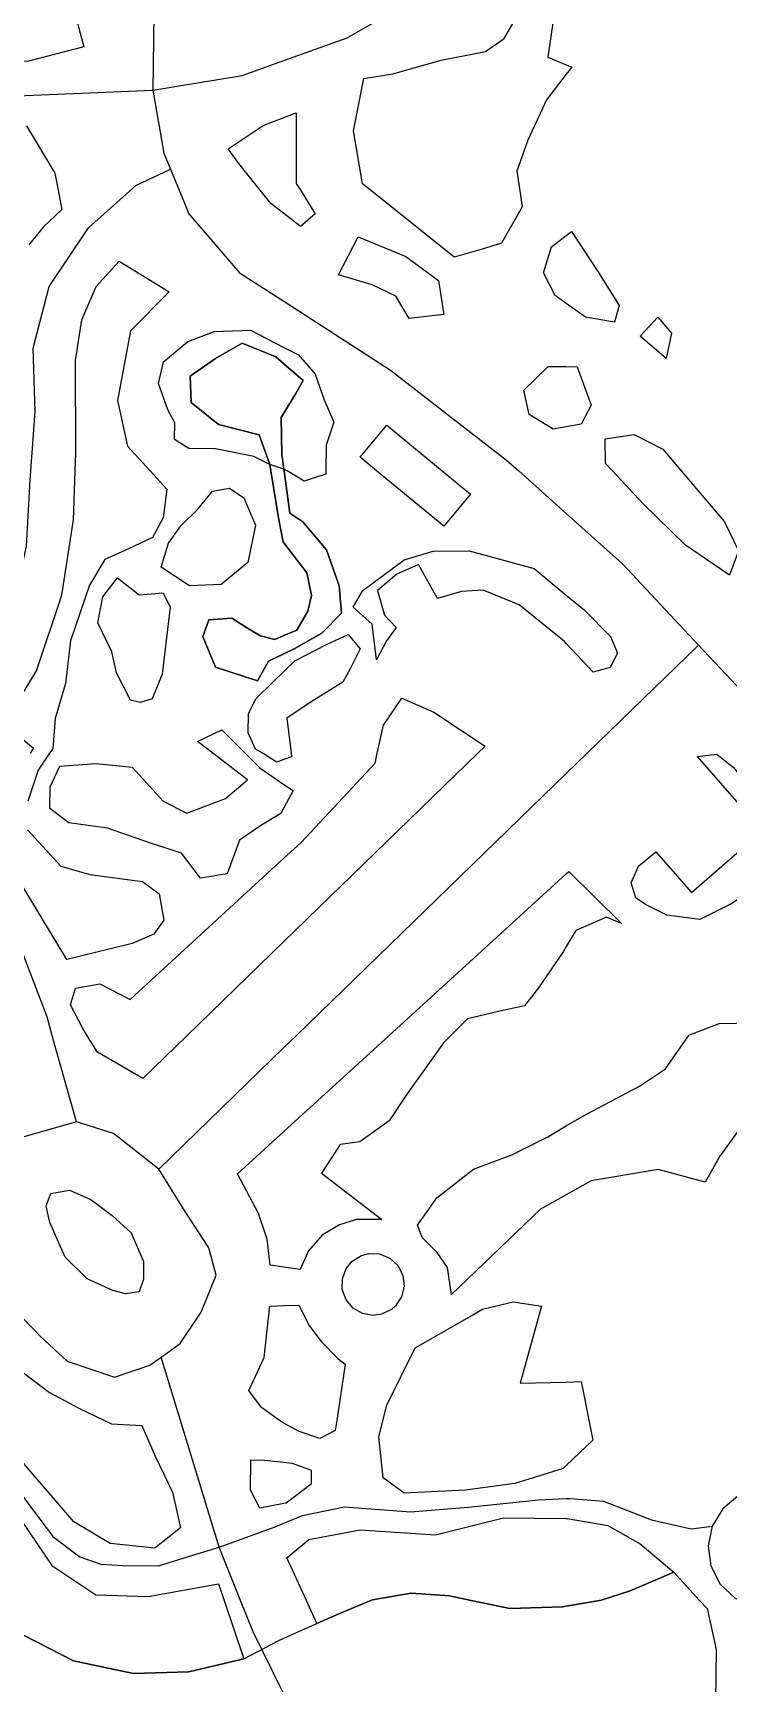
# Model space of a CAD drawing. Header units: millimetres. Extents: x 0 to 1153, y 0 to 888.
# Drawn here: x 543.3 to 617.2, y 411.2 to 586.5 of the extents above; entities that cross this region are included whole.
import ezdxf

# ---------------------------------------------------------------- set-up
doc = ezdxf.new("R2010")
doc.units = ezdxf.units.MM

msp = doc.modelspace()

# ---------------------------------------------------------------- linework, layer by layer
at = {"layer": 'parks'}
for points in [[(547.9552, 587.9553, 5.9233), (548.7351, 585.0467, 5.9191), (542.7145, 583.5029, 5.9376), (540, 583.5358, 5.9465), (538.9988, 583.548, 5.9414), (523.1149, 581.8916, 5.8628), (515.952, 579.0794, 5.8315), (510, 577.1519, 5.8057), (509.9505, 577.1359, 5.805), (505.7394, 577.187, 5.7374), (498.3954, 579.2088, 5.6193), (495.5093, 581.093, 5.5745), (487.0113, 580.8802, 5.4431), (486.3475, 579.5223, 5.4305), (484.4788, 578.9782, 5.4001), (480.914, 578.9471, 5.3438), (480, 579.3022, 5.3304), (476.6425, 580.6065, 5.2852)], [(577.4056, 576.1224, 5.756), (578.4962, 581.7029, 5.7871), (581.5708, 582.1767, 5.7722), (586.7035, 583.6476, 5.7542), (591.4057, 584.557, 5.736), (593.3803, 585.9268, 5.7383), (594.9476, 588.6304, 5.7568)], [(598.6064, 587.852, 5.7312), (598.0478, 583.9654, 5.6934), (600, 583.1575, 5.6738), (600.5924, 582.9124, 5.6663), (600, 582.1476, 5.6629), (597.8969, 579.4327, 5.6471), (595.895, 575.1548, 5.617), (594.7438, 571.8329, 5.5926), (595.0162, 570, 5.5724), (595.3054, 568.0535, 5.5784), (593.117, 564.2146, 5.6144), (591.0632, 563.5612, 5.6357), (588.088, 562.7238, 5.6666), (578.9839, 570, 5.702), (578.3603, 570.4984, 5.7105), (577.4056, 576.1224, 5.756)], [(564.0841, 574.2304, 5.8288), (567.7983, 576.6942, 5.8214), (570, 577.5519, 5.8155), (571.2912, 578.0549, 5.8097), (571.304, 570.5375, 5.7672), (571.6356, 570, 5.7614), (573.3026, 567.2982, 5.7673), (571.752, 565.9697, 5.7902), (570, 567.3359, 5.7949), (568.6169, 568.4144, 5.7952), (567.3365, 570, 5.7912), (565.1919, 572.6559, 5.8161), (564.0841, 574.2304, 5.8288)], [(542.6395, 576.6649, 5.9411), (545.6633, 571.6291, 5.9258), (545.9812, 570, 5.9236), (546.4157, 567.7731, 5.9363), (544.4595, 565.9477, 5.9608), (542.8858, 564.0247, 5.9835)], [(575.7814, 560.8195, 5.7907), (577.8846, 564.8825, 5.7445), (582.966, 562.7859, 5.7125), (586.4194, 560.2259, 5.6954), (586.991, 556.6136, 5.7095), (583.3015, 556.1845, 5.7482), (581.8997, 558.5524, 5.7477), (579.3568, 559.754, 5.7644), (575.7814, 560.8195, 5.7907)], [(597.5702, 561.057, 5.5878), (598.4106, 563.7973, 5.5693), (600, 565.0191, 5.5506), (600.5645, 565.453, 5.5447), (603.4206, 561.0883, 5.5392), (605.6238, 557.5864, 5.5357), (605.1148, 555.8085, 5.5463), (602.0362, 556.329, 5.5676), (600, 557.7924, 5.5775), (598.8275, 558.6351, 5.5856), (597.5702, 561.057, 5.5878)], [(541.0774, 514.4365, 6.3321), (543.7112, 518.7626, 6.3043), (546.406, 526.786, 6.239), (547.6301, 534.8088, 6.1671), (547.8102, 540, 6.1208), (547.876, 541.8956, 6.1073), (547.8354, 551.7271, 6.0392), (548.5353, 556.058, 6.005), (550.0326, 559.5894, 5.9715), (552.4951, 562.3006, 5.9378), (557.8097, 559.0118, 5.9298), (553.7077, 554.8802, 5.9833), (552.3153, 547.482, 6.0438), (553.3835, 542.6465, 6.0722), (555.7966, 540, 6.0781), (557.5557, 538.0707, 6.091), (557.1831, 535.0274, 6.1276), (556.0308, 532.9321, 6.1554), (553.4263, 531.6814, 6.1771), (550.9754, 530.5775, 6.1951), (549.3362, 527.8748, 6.2243), (547.3141, 521.9339, 6.2794), (546.7799, 517.4244, 6.3178), (545.6959, 513.7115, 6.347), (545.433, 510.4903, 6.3725), (545.0965, 510, 6.3754), (543.871, 508.2142, 6.3743), (542.8002, 504.9285, 6.3743)], [(607.8461, 554.3351, 5.5313), (609.7084, 556.3289, 5.5096), (611.1905, 554.6476, 5.5049), (610.6145, 551.9599, 5.5196), (607.8461, 554.3351, 5.5313)], [(556.6689, 549.2969, 6.0065), (557.2002, 551.5856, 5.987), (559.7839, 553.7565, 5.9565), (562.61, 554.8279, 5.9324), (566.4556, 554.9486, 5.9093), (570, 553.121, 5.9027), (571.5307, 552.3317, 5.8928), (573.304, 550.2845, 5.8891), (574.2859, 547.5593, 5.8978), (575.2879, 545.1684, 5.9033), (574.483, 542.7251, 5.9295), (574.45, 540, 5.949), (574.4459, 539.6592, 5.9543), (572.1433, 538.9252, 5.993), (570.3384, 540, 5.9981), (570, 540.2015, 6.0006), (568.4963, 540.6791, 6.0051), (566.7964, 541.536, 6.0078), (562.7145, 542.3568, 6.0237), (559.9018, 542.3909, 6.0387), (558.3788, 543.3386, 6.0401), (558.4005, 545.1224, 6.027), (557.6578, 546.488, 6.0213), (556.6689, 549.2969, 6.0065)], [(595.485, 548.5938, 5.6607), (598.0729, 551.1085, 5.6227), (600, 551.0851, 5.6025), (601.1413, 551.0712, 5.594), (602.6262, 546.9833, 5.5982), (601.5786, 544.9518, 5.6136), (600, 544.6714, 5.6264), (598.5912, 544.4212, 5.6434), (596.0527, 545.9852, 5.6656), (595.485, 548.5938, 5.6607)], [(578.0958, 541.4454, 5.896), (580.9183, 544.8493, 5.8418), (586.7988, 540, 5.8015), (589.8043, 537.5216, 5.8076), (586.974, 534.1271, 5.8973), (579.8494, 540, 5.8845), (578.0958, 541.4454, 5.896)], [(604.1173, 543.4064, 5.6006), (607.1919, 543.8802, 5.5761), (610.2497, 542.3099, 5.5595), (612.2119, 540, 5.5539), (616.8054, 534.5924, 5.6041), (618.3027, 531.5264, 5.6389), (617.328, 528.9179, 5.6875), (612.6754, 532.1057, 5.6777), (608.126, 536.556, 5.6417), (604.9074, 540, 5.6077), (604.1734, 540.7854, 5.6101), (604.1173, 543.4064, 5.6006)], [(556.9355, 529.7711, 6.1884), (557.7416, 532.3167, 6.1569), (559.0429, 534.1779, 6.1305), (560.8542, 535.9214, 6.102), (562.4041, 537.8539, 6.0705), (564.1982, 538.176, 6.0577), (565.7202, 537.1447, 6.0647), (566.9635, 534.2305, 6.1005), (566.1562, 530.2633, 6.159), (563.3147, 527.9283, 6.1971), (559.9804, 527.7922, 6.2052), (556.9355, 529.7711, 6.1884)], [(577.3515, 525.5372, 6.1425), (578.3879, 527.3087, 6.1034), (582.7751, 530.5728, 6.0031), (585.8548, 531.4646, 5.9542), (589.6915, 531.511, 5.9107), (596.5817, 529.6341, 5.8668), (600, 526.809, 5.8798), (601.899, 525.2395, 5.89), (604.6858, 522.4088, 5.9125), (605.4234, 520.6251, 5.9357), (604.6459, 519.1199, 5.9695), (602.8498, 518.6307, 5.9966), (600, 521.6737, 5.9717), (599.8044, 521.8826, 5.97), (595.0003, 525.7599, 5.9517), (591.1752, 527.3302, 5.9655), (588.8797, 527.1815, 5.9927), (586.3135, 526.4507, 6.0324), (584.3031, 530.0432, 5.9949), (581.9974, 529.049, 6.0364), (579.9221, 527.2901, 6.0872), (580.6656, 524.67, 6.1214), (581.9285, 523.3724, 6.1291), (580.8883, 521.9448, 6.1629), (579.8329, 519.9319, 6.206), (579.3756, 523.7379, 6.1498), (577.3515, 525.5372, 6.1425)], [(550.2224, 523.8499, 6.2607), (550.7678, 526.6402, 6.2335), (552.3186, 528.6471, 6.2109), (554.6062, 526.8352, 6.2255), (557.1663, 527.0551, 6.2189), (557.9151, 525.5314, 6.2354), (557.0616, 518.424, 6.3175), (556.0068, 515.7979, 6.3458), (554.7232, 515.3953, 6.3482), (553.6954, 515.6587, 6.3437), (552.1962, 518.5574, 6.3123), (551.7196, 520.7747, 6.29), (550.2224, 523.8499, 6.2607)], [(566.2083, 512.1618, 6.4125), (566.233, 514.1964, 6.3841), (567.0276, 515.7943, 6.3629), (568.8312, 517.5565, 6.3397), (570, 518.6855, 6.3238), (571.1682, 519.814, 6.2951), (574.506, 521.5576, 6.2344), (576.8366, 522.6258, 6.1938), (578.0967, 521.0866, 6.2052), (577.0482, 518.9807, 6.249), (576.2716, 517.5499, 6.2792), (572.8978, 515.4722, 6.3444), (570.3191, 513.7194, 6.3958), (570.748, 510, 6.4481), (570.7891, 509.6438, 6.4516), (570, 509.3537, 6.4618), (569.2478, 509.0771, 6.4622), (567.7142, 510, 6.4476), (566.9628, 510.4522, 6.4388), (566.2083, 512.1618, 6.4125)], [(547.3326, 483.2695, 6.4578), (547.8416, 485.0474, 6.4588), (550.4285, 485.4992, 6.4878), (553.6532, 483.8433, 6.5339), (570, 498.8461, 6.5743), (571.8294, 500.525, 6.543), (579.6919, 508.969, 6.3793), (579.9159, 510, 6.3643), (580.5638, 512.9819, 6.3104), (582.5248, 515.8665, 6.245), (585.9112, 514.3666, 6.237), (591.374, 510.7694, 6.2463), (590.5817, 510, 6.2667), (570, 490.0137, 6.6689), (559.6879, 480, 6.6355), (554.9978, 475.4456, 6.5481), (550.1887, 478.2451, 6.4956), (549.1027, 480, 6.4911), (548.5897, 480.8291, 6.4814), (547.3326, 483.2695, 6.4578)], [(545.1163, 504.1477, 6.3874), (545.1442, 506.4425, 6.3828), (546.2017, 508.6319, 6.3822), (550.0414, 508.9291, 6.3952), (553.8648, 508.5389, 6.4108), (557.1537, 504.9309, 6.4455), (559.6873, 503.6272, 6.4673), (563.7982, 505.1941, 6.4762), (566.1322, 507.2008, 6.4688), (562.4495, 510, 6.4308), (560.8027, 511.2517, 6.4099), (563.3832, 512.4934, 6.4008), (565.8871, 510, 6.4418), (567.4262, 508.4674, 6.4617), (570, 506.7013, 6.4902), (570.9691, 506.0363, 6.4892), (570, 504.2241, 6.5168), (569.6608, 503.5898, 6.5217), (567.6078, 502.351, 6.5228), (565.2789, 500.7624, 6.5236), (563.9571, 497.2103, 6.5456), (561.1462, 496.7427, 6.5277), (559.1245, 499.3968, 6.4936), (555.8207, 500.459, 6.4647), (551.2365, 502.0385, 6.4282), (547.1515, 502.5991, 6.4023), (545.1163, 504.1477, 6.3874)], [(543.0771, 510, 6.3689), (543.3874, 510.5152, 6.366), (541.8685, 511.7973, 6.3523)], [(606.8941, 496.2529, 6.3327), (607.6748, 498.0275, 6.2941), (609.5074, 499.5477, 6.248), (613.2911, 495.2182, 6.2801), (620.8347, 501.752, 6.0832), (613.9217, 509.6597, 6.025), (616.0025, 509.8946, 5.9969), (617.7758, 508.5072, 6.0004), (621.9791, 503.1969, 6.045), (624.2404, 499.8616, 6.0782), (623.4486, 497.8362, 6.1227), (617.5281, 494.0054, 6.2546), (614.1754, 492.3549, 6.3196), (610.6885, 492.8153, 6.3495), (608.4005, 493.9395, 6.3553), (607.378, 494.6395, 6.3547), (606.8941, 496.2529, 6.3327)], [(542.7631, 501.8719, 6.3779), (546.3046, 498.0099, 6.4087), (549.3627, 497.1179, 6.4344), (554.9799, 496.3714, 6.4816), (556.7544, 495.0769, 6.5036), (557.224, 492.2836, 6.525), (556.1907, 490.7722, 6.5242), (553.877, 489.7782, 6.5064), (551.5605, 489.2116, 6.4851), (546.9433, 488.0782, 6.44), (541.4279, 497.2142, 6.3734)], [(565.0809, 465.3343, 6.6572), (570, 469.8249, 6.7481), (581.146, 480, 6.7397), (600, 497.2117, 6.3927), (600.2593, 497.4484, 6.3859), (605.8584, 491.9075, 6.4173), (604.2521, 492.5774, 6.4234), (600.9984, 491.1766, 6.482), (600, 489.4695, 6.5211), (599.6763, 488.9161, 6.5319), (597.0405, 485.0918, 6.6063), (595.5708, 483.1769, 6.6426), (592.7981, 482.5601, 6.6628), (589.4962, 481.801, 6.6863), (587.6922, 480, 6.7183), (586.9398, 479.2489, 6.7211), (585.8095, 477.6457, 6.7251), (582.98, 473.6659, 6.7319), (581.1808, 470.9466, 6.734), (578.0611, 468.7357, 6.7361), (575.9556, 468.4361, 6.738), (573.9846, 465.3936, 6.734), (580.3906, 460.4841, 6.7271), (577.7131, 460.4701, 6.7259), (575.8841, 459.9069, 6.7241), (574.0486, 458.8048, 6.7209), (572.6058, 457.1404, 6.716), (571.7347, 455.1625, 6.7103), (570, 455.4192, 6.7085), (568.5197, 455.6382, 6.6832), (568.2253, 458.3829, 6.6863), (567.2996, 461.126, 6.6793), (565.0809, 465.3343, 6.6572)], [(584.1714, 459.8714, 6.7288), (586.2287, 462.792, 6.729), (590.1256, 465.8204, 6.7257), (594.2279, 467.341, 6.7206), (598.0233, 469.2556, 6.7124), (600, 470.415, 6.7065), (602.1365, 471.6681, 6.6809), (607.7749, 474.6475, 6.614), (610.5384, 476.4817, 6.5801), (612.9657, 480, 6.5445), (613.0114, 480.0663, 6.5429), (616.2553, 481.3093, 6.4879), (621.6111, 481.4116, 6.4306)], [(622.4691, 475.7145, 6.4596), (616.324, 467.2032, 6.5487), (614.7638, 464.4252, 6.5731), (609.7693, 465.7773, 6.6202), (602.6258, 464.5724, 6.697), (600, 463.1084, 6.7282), (597.2428, 461.5713, 6.7321), (587.7902, 452.4961, 6.7356), (587.3854, 455.3629, 6.7331), (586.2861, 456.9745, 6.731), (584.667, 458.5645, 6.7291), (584.1714, 459.8714, 6.7288)], [(544.7478, 461.9106, 6.3095), (545.2193, 463.2244, 6.326), (547.1978, 463.5999, 6.3607), (549.4713, 462.5874, 6.3915), (551.7526, 460.915, 6.4195), (553.7599, 459.0416, 6.443), (555.0818, 456.0149, 6.4499), (555.075, 454.138, 6.4402), (554.619, 452.7776, 6.425), (553.1778, 452.5628, 6.398), (551.8075, 452.9232, 6.3754), (549.0895, 454.1735, 6.3342), (546.7676, 456.4596, 6.3077), (545.1103, 460.1686, 6.3038), (544.7478, 461.9106, 6.3095)], [(576.2061, 454.1698, 6.7153), (576.6029, 455.2521, 6.7176), (577.2599, 456.0526, 6.7196), (578.2263, 456.6541, 6.7216), (579.004, 456.8584, 6.7227), (580.1463, 456.8167, 6.724), (581.2596, 456.3571, 6.725), (582.1054, 455.5849, 6.7257), (582.6285, 454.5658, 6.7261), (582.7658, 453.3654, 6.7259), (582.4966, 452.2537, 6.725), (581.8537, 451.3044, 6.7232), (581.4096, 450.9288, 6.722), (580.3726, 450.4303, 6.7193), (579.4678, 450.2926, 6.717), (578.3354, 450.4922, 6.7146), (577.3433, 451.0617, 6.713), (576.5946, 451.935, 6.7126), (576.2003, 453.0269, 6.7135), (576.2061, 454.1698, 6.7153)], [(566.264, 442.2944, 6.5168), (567.9132, 445.8239, 6.5959), (568.3491, 450, 6.6632), (568.4828, 451.2807, 6.6695), (570, 451.3212, 6.6972), (571.5927, 451.3638, 6.7008), (572.2747, 450, 6.6991), (572.6539, 449.2416, 6.6893), (573.983, 447.4693, 6.6676), (575.7277, 445.692, 6.6473), (576.4878, 445.1066, 6.6412), (575.6001, 439.124, 6.5549), (575.4273, 438.0575, 6.5394), (573.8107, 437.213, 6.5222), (571.6137, 437.9365, 6.5253), (570, 438.829, 6.5328), (569.6211, 439.0386, 6.5293), (567.6006, 440.4848, 6.5147), (566.264, 442.2944, 6.5168)], [(580.0943, 437.3691, 6.5452), (580.9345, 440.7505, 6.5941), (583.9254, 446.8377, 6.6851), (589.4635, 450, 6.7412), (591.0959, 450.9321, 6.7441), (594.358, 451.7102, 6.75), (597.3495, 451.2558, 6.7575), (597.0029, 450, 6.7597), (595.0925, 443.0783, 6.6672), (600, 443.2083, 6.6831), (601.5921, 443.2504, 6.6677), (602.8114, 437.0378, 6.5791), (600, 434.3421, 6.5735), (599.6822, 434.0373, 6.5686), (594.5237, 432.418, 6.5298), (589.2806, 431.7289, 6.5017), (582.763, 431.3898, 6.4731), (580.5292, 433.0337, 6.4873), (580.0943, 437.3691, 6.5452)], [(537.6232, 441.1829, 5.983), (537.9839, 443.9011, 6.0213), (540, 445.3415, 6.0883), (540.4266, 445.6463, 6.0994), (545.0826, 442.0774, 6.1405), (548.2909, 440.3938, 6.1763), (551.676, 438.7824, 6.2151), (554.9102, 438.5759, 6.2684), (556.3254, 435.3344, 6.2506), (558.1492, 431.5118, 6.2309), (558.9904, 427.7291, 6.1945), (556.2869, 425.5689, 6.1225), (551.5216, 426.0542, 6.0523), (547.6733, 428.3495, 6.0186), (542.7246, 434.1427, 6.0059), (540, 437.3456, 5.9967), (539.2103, 438.2739, 5.9888), (537.6232, 441.1829, 5.983)], [(528.5448, 433.971, 5.7035), (532.722, 437.7114, 5.8315), (534.682, 439.193, 5.8918), (536.7482, 434.9307, 5.8959), (540, 431.0162, 5.9242), (542.1596, 428.4164, 5.9296), (545.3313, 423.7133, 5.9249), (550.0007, 420.5903, 5.96), (555.5851, 420.4204, 6.0444), (563.0581, 421.7793, 6.179), (563.6576, 420, 6.1638), (565.7427, 413.8113, 6.1166), (559.8918, 412.4327, 6.0167), (554.0074, 412.2439, 5.932), (547.6221, 413.5851, 5.8552), (541.0219, 416.9824, 5.789), (540, 418.1797, 5.7834), (538.4462, 420, 5.7696), (537.736, 420.832, 5.7657), (534.232, 426.4776, 5.7563), (528.5448, 433.971, 5.7035)], [(566.4314, 431.718, 6.3712), (566.4704, 434.9326, 6.417), (567.9327, 434.9148, 6.4415), (570, 434.6805, 6.4731), (570.8697, 434.5819, 6.4748), (572.9065, 433.8324, 6.4712), (572.8889, 432.3737, 6.4505), (570.227, 430.3525, 6.4117), (570, 430.3079, 6.4102), (567.4231, 429.8011, 6.3606), (566.4314, 431.718, 6.3712)], [(570.3084, 424.544, 6.3286), (572.6497, 426.4948, 6.3661), (578.0884, 427.4974, 6.4019), (586.0979, 426.9635, 6.4266), (593.3205, 428.7622, 6.4786), (600, 428.7179, 6.504), (600.0892, 428.7173, 6.5031), (604.3958, 427.9682, 6.4523), (607.8404, 426.003, 6.3951), (611.4245, 423.0047, 6.3244), (606.789, 421.0166, 6.3444), (603.7081, 420.0319, 6.3615), (603.5247, 420, 6.3628), (600, 419.3878, 6.3867), (599.6076, 419.3196, 6.384), (593.987, 419.1369, 6.3563), (589.9061, 420, 6.351), (587.6018, 420.4873, 6.3471), (583.5135, 420.7878, 6.333), (579.413, 420.0756, 6.3051), (579.2296, 420, 6.3032), (575.8226, 418.5953, 6.2683), (573.5084, 417.564, 6.2439), (572.3916, 420, 6.2726), (570.3084, 424.544, 6.3286)]]:
    msp.add_polyline3d(points, dxfattribs=at)
at = {"layer": 'paths'}
for points in [[(502.3889, 569.125, 5.6864), (504.3615, 570, 5.7231), (510, 572.5012, 5.8149), (518.66, 576.3426, 5.8497), (528.7499, 579.3237, 5.8949), (540, 579.7955, 5.9504), (556.0721, 580.4696, 5.8863), (565.561, 581.9992, 5.8556), (570, 583.5917, 5.8482), (576.7102, 585.9989, 5.8262), (586.1503, 591.4132, 5.8217), (598.2296, 600, 5.8601), (600, 601.2585, 5.8791), (601.8941, 602.605, 5.8873), (630, 623.5862, 6.0161), (638.5918, 630, 6.0728), (640.1214, 631.1419, 6.0759)], [(556.1855, 588.5059, 5.9054), (556.0721, 580.4696, 5.8863), (557.2296, 573.7746, 5.8639), (557.9361, 572.0656, 5.8553), (558.7862, 570, 5.8442), (559.8924, 567.3122, 5.8569), (565.291, 561.0583, 5.8705), (570, 558.0199, 5.8655), (581.333, 550.7075, 5.8012), (593.6525, 541.1546, 5.7144), (594.9399, 540, 5.7042), (600, 535.462, 5.725), (605.962, 530.115, 5.7685), (614.0571, 521.4868, 5.8349), (622.6574, 512.3414, 5.8835)], [(547.941, 470.8387, 6.418), (545.3886, 480, 6.4405), (544.8317, 481.999, 6.429), (541.6946, 490.214, 6.3814), (540, 493.1304, 6.3635), (537.6707, 497.139, 6.2989), (530.2933, 506.2882, 6.1193), (532.9622, 510, 6.1916), (536.1219, 514.3945, 6.2446), (540, 521.7739, 6.282), (540.7849, 523.2675, 6.2717), (542.6412, 532.0074, 6.2068), (543.022, 539.0275, 6.1537), (543.0924, 540, 6.1461), (543.5501, 546.3247, 6.1004), (543.344, 553.0453, 6.0557), (545.0379, 559.6035, 6.0009), (549.2214, 565.8435, 5.9326), (553.9228, 570, 5.8743), (554.2705, 570.3074, 5.8728), (557.9361, 572.0656, 5.8553)], [(556.7034, 465.8355, 6.5259), (570, 478.7374, 6.7726), (571.3012, 480, 6.7719), (600, 507.8469, 6.2163), (602.2189, 510, 6.1549), (614.0571, 521.4868, 5.8349)], [(540.6597, 451.6833, 6.1663), (542.2621, 450, 6.1833), (544.1319, 448.0358, 6.1944), (546.9773, 445.4181, 6.2144), (551.9915, 443.7126, 6.2829), (555.7313, 444.996, 6.366), (556.9487, 445.864, 6.3992), (558.9562, 447.3078, 6.4546), (560.7721, 450, 6.5238), (561.1942, 450.6257, 6.5342), (562.7923, 454.5555, 6.5787), (562.0123, 457.4548, 6.5766), (559.51, 461.3413, 6.5507), (556.7034, 465.8355, 6.5259), (551.8982, 469.6199, 6.4709), (547.941, 470.8387, 6.418), (542.3592, 469.2432, 6.3224), (540, 467.4362, 6.2726), (538.0838, 465.9685, 6.205), (535.9202, 459.5646, 6.0976), (537.4241, 455.7274, 6.1132), (540, 452.5078, 6.1605), (540.6597, 451.6833, 6.1663)], [(531.7433, 445.3149, 5.878), (540, 434.0688, 5.9591), (540.0928, 433.9424, 5.9593), (545.4567, 426.7968, 5.9638), (548.3238, 424.6527, 5.9838), (550.5438, 423.8545, 6.0092), (552.8758, 423.7147, 6.0443), (556.6634, 423.6688, 6.1037), (560.7948, 424.9474, 6.1863), (563.1052, 425.6628, 6.2329)], [(566.7284, 416.6706, 6.168), (565.3869, 420, 6.1906), (563.1052, 425.6628, 6.2329), (556.9487, 445.864, 6.3992)], [(625.9452, 430.1972, 6.2705), (624.2331, 431.3701, 6.3009), (623.4846, 431.5929, 6.3108), (622.2261, 431.9427, 6.3272), (620.1469, 431.8378, 6.3462), (618.2118, 431.0901, 6.3562), (616.6211, 429.7527, 6.3556), (615.5039, 427.9078, 6.3443), (615.0707, 425.7945, 6.3231), (615.3565, 423.6632, 6.2948), (616.3482, 421.7463, 6.2624), (617.9286, 420.259, 6.2297), (618.5096, 420, 6.2211), (619.9, 419.3802, 6.1973), (622.0637, 419.2053, 6.1737), (624.1563, 419.7561, 6.1634), (624.5238, 420, 6.1642), (625.8885, 420.9058, 6.1619), (627.1552, 422.5538, 6.1692), (627.8262, 424.5062, 6.1856), (627.836, 425.3145, 6.195), (627.8434, 426.5782, 6.2097), (627.1958, 428.5373, 6.2389), (625.9452, 430.1972, 6.2705)], [(563.1052, 425.6628, 6.2329), (569.0695, 427.8298, 6.3595), (570, 428.207, 6.38), (571.9849, 429.0117, 6.3992), (576.4479, 429.9518, 6.4296), (583.4505, 429.4302, 6.4492), (589.5781, 429.9041, 6.4789), (597.0444, 430.7056, 6.5174), (600, 430.8244, 6.53), (600.4186, 430.8412, 6.5261), (603.9554, 430.5381, 6.488), (609.0383, 428.5623, 6.4147), (613.2627, 427.6284, 6.3626), (615.5039, 427.9078, 6.3443)], [(580.4654, 388.8974, 5.8744), (579.9201, 390, 5.8797), (570, 410.0561, 6.1264), (566.7284, 416.6706, 6.168)]]:
    msp.add_polyline3d(points, dxfattribs=at)
at = {"layer": 'water'}
for points in [[(560.0429, 550.0737, 5.9819), (562.7429, 551.9458, 5.9529), (565.5757, 553.5654, 5.9247), (569.1465, 552.119, 5.9151), (570, 551.3819, 5.9159), (572.0491, 549.6121, 5.9073), (571.2731, 548.2277, 5.9259), (570, 546.1425, 5.9556), (569.7076, 545.6635, 5.9608), (569.7801, 541.76, 5.99), (569.993, 540.2057, 6.0006), (570, 540.1522, 6.001), (570.0199, 540, 6.0019), (570.6073, 535.5057, 6.063), (572.003, 534.6061, 6.0607), (574.524, 531.602, 6.0784), (575.8761, 527.7759, 6.1232), (576.0968, 524.8834, 6.1661), (574.033, 522.7527, 6.2208), (571.0718, 521.0882, 6.2767), (570, 520.5666, 6.2954), (568.3706, 519.7736, 6.3067), (567.1945, 517.6971, 6.3359), (562.7367, 519.1543, 6.3125), (561.3695, 522.3952, 6.2707), (562.0304, 524.1713, 6.2478), (564.4622, 524.3555, 6.2432), (566.1118, 523.3134, 6.2563), (567.5084, 522.488, 6.2674), (569.038, 522.0885, 6.2727), (570, 522.5018, 6.2662), (571.3517, 523.0826, 6.2435), (572.527, 525.094, 6.2005), (572.9307, 526.7523, 6.1707), (572.4405, 529.1649, 6.139), (570, 532.3755, 6.1172), (569.9311, 532.4662, 6.1161), (569.4401, 534.8137, 6.0826), (568.6056, 540, 6.0096), (568.4963, 540.6791, 6.0051), (567.3756, 543.8241, 5.9875), (563.0495, 544.9359, 6.0029), (560.1367, 547.2664, 6.0019), (560.0429, 550.0737, 5.9819)], [(566.1118, 523.3134, 6.2563), (564.4622, 524.3555, 6.2432), (562.0304, 524.1713, 6.2478), (561.3695, 522.3952, 6.2707), (562.7367, 519.1543, 6.3125), (567.1945, 517.6971, 6.3359), (568.3706, 519.7736, 6.3067), (570, 520.5666, 6.2954), (571.0718, 521.0882, 6.2767), (574.033, 522.7527, 6.2208), (576.0968, 524.8834, 6.1661), (575.8761, 527.7759, 6.1232), (574.524, 531.602, 6.0784), (572.003, 534.6061, 6.0607), (570.6073, 535.5057, 6.063), (570.0199, 540, 6.0019), (570, 540.1522, 6.001), (569.993, 540.2057, 6.0006), (569.7801, 541.76, 5.99), (569.7076, 545.6635, 5.9608), (570, 546.1425, 5.9556), (571.2731, 548.2277, 5.9259), (572.0491, 549.6121, 5.9073), (570, 551.3819, 5.9159), (569.1465, 552.119, 5.9151), (565.5757, 553.5654, 5.9247), (562.7429, 551.9458, 5.9529), (560.0429, 550.0737, 5.9819), (560.1367, 547.2664, 6.0019), (563.0495, 544.9359, 6.0029), (567.3756, 543.8241, 5.9875), (568.4963, 540.6791, 6.0051), (568.6056, 540, 6.0096), (569.4401, 534.8137, 6.0826), (569.9311, 532.4662, 6.1161), (570, 532.3755, 6.1172), (572.4405, 529.1649, 6.139), (572.9307, 526.7523, 6.1707), (572.527, 525.094, 6.2005), (571.3517, 523.0826, 6.2435), (570, 522.5018, 6.2662), (569.038, 522.0885, 6.2727), (567.5084, 522.488, 6.2674), (566.1118, 523.3134, 6.2563)], [(541.0219, 416.9824, 5.789), (547.6221, 413.5851, 5.8552), (554.0074, 412.2439, 5.932), (559.8918, 412.4327, 6.0167), (565.7427, 413.8113, 6.1166), (569.4665, 415.7546, 6.1962), (570, 415.9935, 6.2073), (573.5084, 417.564, 6.2439), (575.8226, 418.5953, 6.2683), (579.2296, 420, 6.3032), (579.413, 420.0756, 6.3051), (583.5135, 420.7878, 6.333), (587.6018, 420.4873, 6.3471), (589.9061, 420, 6.351), (593.987, 419.1369, 6.3563), (599.6076, 419.3196, 6.384), (600, 419.3878, 6.3867), (603.5247, 420, 6.3628), (603.7081, 420.0319, 6.3615), (606.789, 421.0166, 6.3444), (611.4245, 423.0047, 6.3244), (614.1609, 420, 6.2622), (614.9499, 419.1336, 6.2403), (615.9284, 414.8009, 6.1585), (615.8297, 406.6623, 6.0233)], [(541.0219, 416.9824, 5.789), (547.6221, 413.5851, 5.8552), (554.0074, 412.2439, 5.932), (559.8918, 412.4327, 6.0167), (565.7427, 413.8113, 6.1166), (569.4665, 415.7546, 6.1962), (570, 415.9935, 6.2073), (573.5084, 417.564, 6.2439), (575.8226, 418.5953, 6.2683), (579.2296, 420, 6.3032), (579.413, 420.0756, 6.3051), (583.5135, 420.7878, 6.333), (587.6018, 420.4873, 6.3471), (589.9061, 420, 6.351), (593.987, 419.1369, 6.3563), (599.6076, 419.3196, 6.384), (600, 419.3878, 6.3867), (603.5247, 420, 6.3628), (603.7081, 420.0319, 6.3615), (606.789, 421.0166, 6.3444), (611.4245, 423.0047, 6.3244)], [(611.4245, 423.0047, 6.3244), (614.1609, 420, 6.2622), (614.9499, 419.1336, 6.2403), (615.9284, 414.8009, 6.1585), (615.8297, 406.6623, 6.0233)]]:
    msp.add_polyline3d(points, dxfattribs=at)

doc.saveas('drawing.dxf')
